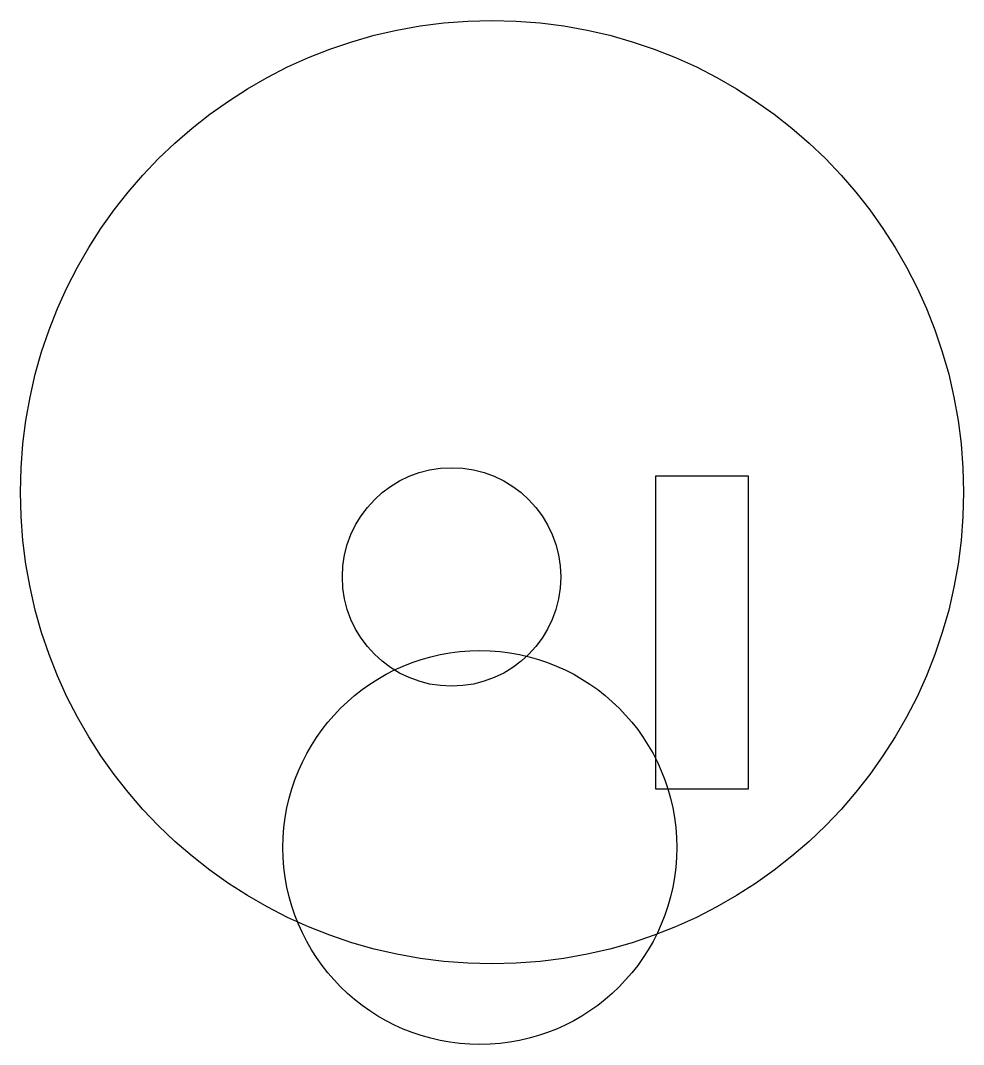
# Model space of a CAD drawing. Header units: inches. Extents: x -0.5 to 18, y 7.8 to 27.9.
import ezdxf

# ---------------------------------------------------------------- set-up
doc = ezdxf.new("R2010")
doc.units = ezdxf.units.IN
doc.header["$MEASUREMENT"] = 0

msp = doc.modelspace()

# ---------------------------------------------------------------- linework, layer by layer
msp.add_lwpolyline([(13.815, 18.942), (11.987, 18.942), (11.987, 12.79), (13.815, 12.79)], close=True)
for centre, radius in [((8.769, 18.625), 9.274), ((7.975, 16.958), 2.148), ((8.531, 11.639), 3.873)]:
    msp.add_circle(centre, radius)

doc.saveas('drawing.dxf')
